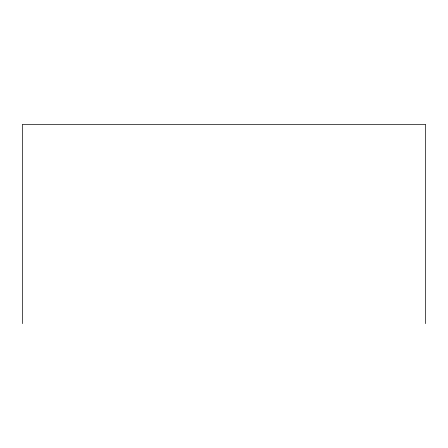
<?xml version="1.0" encoding="UTF-8"?>
<svg xmlns="http://www.w3.org/2000/svg" width="448" height="448" viewBox="0 0 448 448"><rect width="100%" height="100%" fill="white"/><g stroke="black" fill="none" stroke-linecap="round" stroke-linejoin="round"><path stroke-width="0.67" d="M425.6 323.635L425.6 124.365L22.4 124.365L22.4 323.635"/></g></svg>
